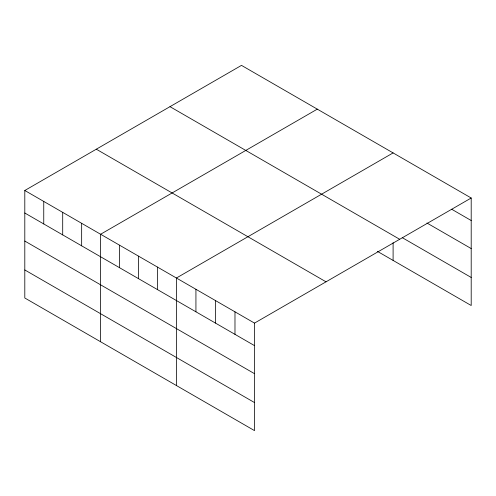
<?xml version="1.0" encoding="UTF-8"?>
<svg xmlns="http://www.w3.org/2000/svg" width="496" height="496" viewBox="0 0 496 496"><rect width="100%" height="100%" fill="white"/><g stroke="black" fill="none" stroke-linecap="round" stroke-linejoin="round"><path stroke-width="0.74" d="M24.8 190.489L254.51 323.107L254.51 430.621L24.8 297.997L24.8 190.489L241.49 65.379L471.2 198.003L471.2 305.511L377.419 251.367M317.297 109.145L100.601 234.255L100.601 341.763M393.099 152.911L176.409 278.02L176.409 385.528M254.51 323.107L471.2 198.003M451.676 209.244L471.2 220.522M426.944 223.014L471.2 248.564M402.213 237.634L471.2 277.462M169.985 106.665L399.689 239.289M96.311 149.203L326.015 281.821M24.8 213.007L254.51 345.625M24.8 241.05L254.51 373.674M24.8 269.948L254.51 402.572M393.099 242.705L393.099 260.419M234.98 311.835L234.98 334.354M215.456 300.564L215.456 323.082M195.932 289.292L195.932 311.804M157.455 267.077L157.455 289.596M138.508 256.134L138.508 278.653M119.555 245.191L119.555 267.71M81.654 223.312L81.654 245.83M62.701 212.369L62.701 234.887M43.753 201.432L43.753 223.944"/></g></svg>
